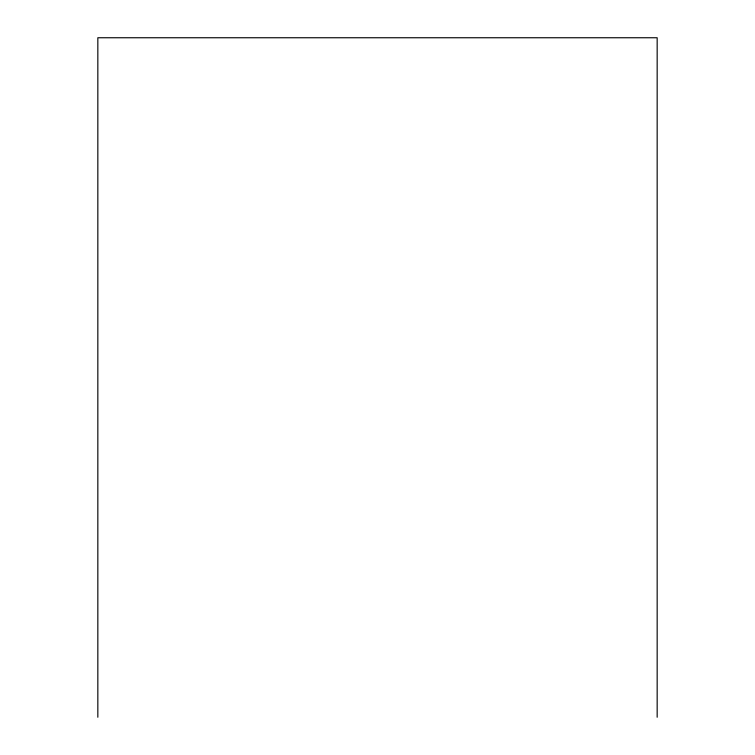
<?xml version="1.0" encoding="UTF-8"?>
<svg xmlns="http://www.w3.org/2000/svg" width="755" height="755" viewBox="0 0 755 755"><rect width="100%" height="100%" fill="white"/><g stroke="black" fill="none" stroke-linecap="round" stroke-linejoin="round"><path stroke-width="1.13" d="M657.161 717.25L657.161 37.75L97.839 37.75L97.839 717.25"/></g></svg>
